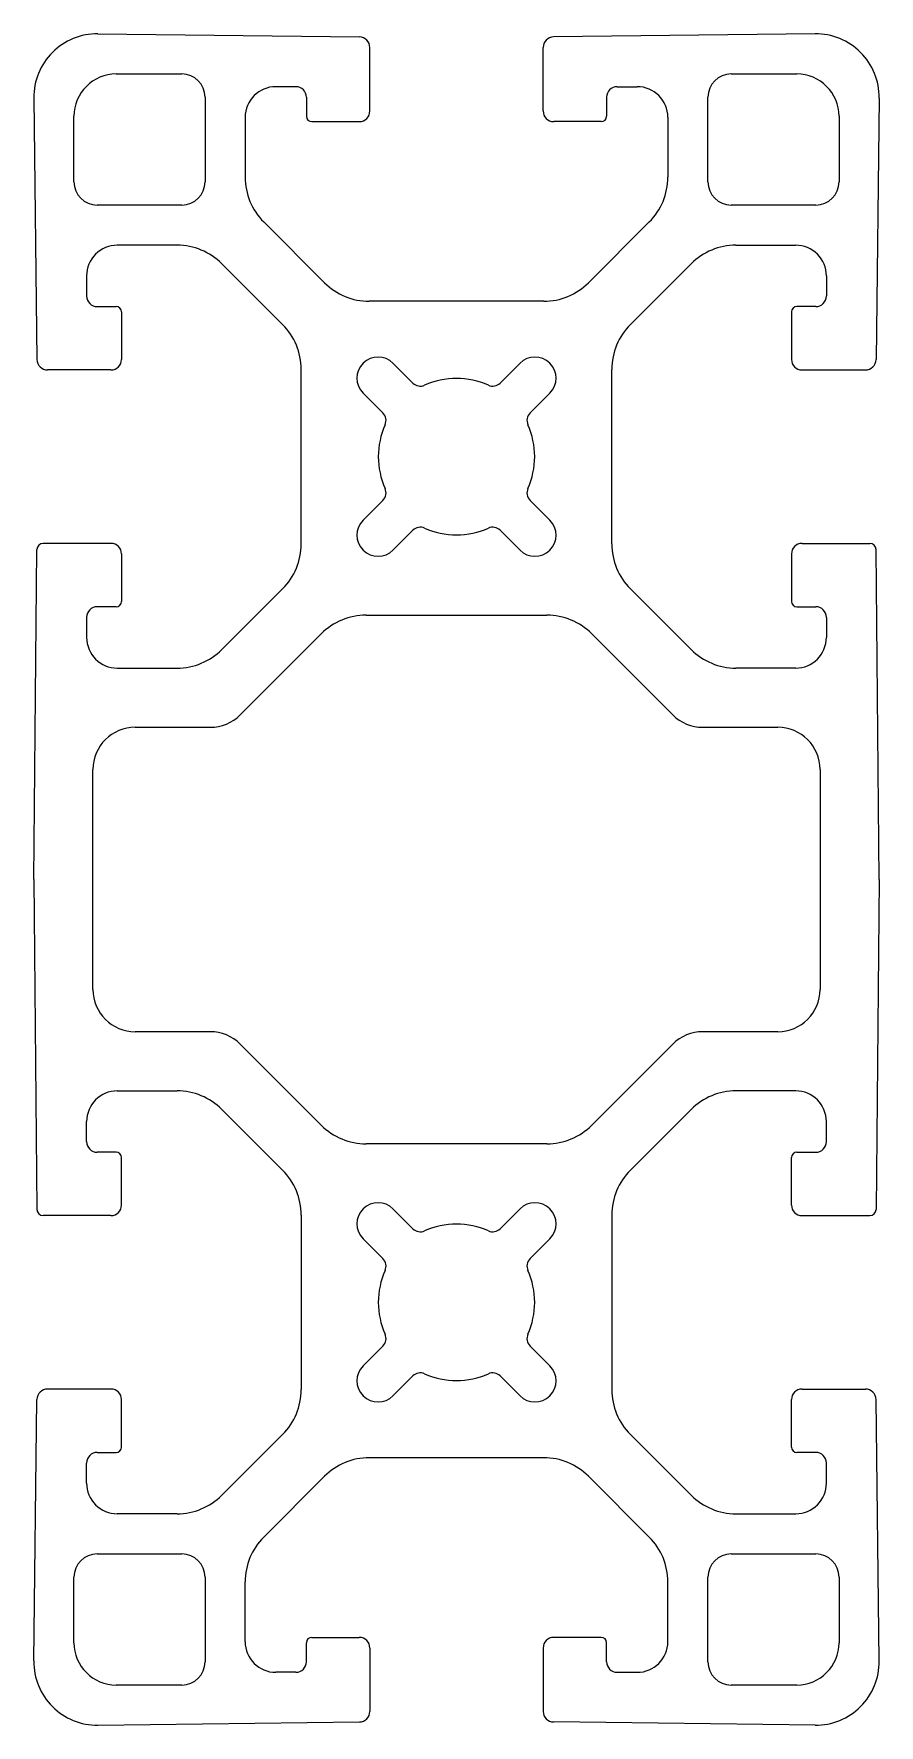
# Model space of a CAD drawing. Extents: x 2572.5 to 2612.5, y 1398.9 to 1478.9.
import ezdxf

# ---------------------------------------------------------------- set-up
doc = ezdxf.new("R2010")
doc.units = 0
doc.layers.get('0').update_dxf_attribs({"linetype": 'CONTINUOUS'})

msp = doc.modelspace()

# ---------------------------------------------------------------- linework, layer by layer
for p, q in [((2575.585, 1478.872), (2587.955, 1478.722)), ((2609.513, 1478.872), (2597.143, 1478.722)), ((2588.449, 1475.222), (2588.449, 1478.222)), ((2596.649, 1475.222), (2596.649, 1478.222)), ((2576.449, 1476.972), (2579.549, 1476.972)), ((2605.549, 1476.972), (2608.649, 1476.972)), ((2584.949, 1476.372), (2583.999, 1476.372)), ((2600.149, 1476.372), (2601.099, 1476.372)), ((2572.549, 1475.836), (2572.699, 1463.466)), ((2580.649, 1475.872), (2580.649, 1471.872)), ((2585.449, 1475.873), (2585.449, 1474.972)), ((2599.649, 1475.873), (2599.649, 1474.972)), ((2604.449, 1471.872), (2604.449, 1475.872)), ((2612.549, 1475.836), (2612.399, 1463.466)), ((2574.449, 1471.872), (2574.449, 1474.972)), ((2582.549, 1474.923), (2582.549, 1472.096)), ((2585.699, 1474.722), (2587.949, 1474.722)), ((2599.399, 1474.722), (2597.149, 1474.722)), ((2602.549, 1474.923), (2602.549, 1472.096)), ((2610.649, 1474.972), (2610.649, 1471.872)), ((2579.549, 1470.772), (2575.549, 1470.772)), ((2609.549, 1470.772), (2605.549, 1470.772)), ((2583.427, 1469.974), (2586.3, 1467.101)), ((2601.671, 1469.974), (2598.798, 1467.101)), ((2579.328, 1468.872), (2576.5, 1468.872)), ((2605.77, 1468.872), (2608.598, 1468.872)), ((2575.049, 1467.422), (2575.049, 1466.472)), ((2584.32, 1465.121), (2581.448, 1467.993)), ((2600.778, 1465.121), (2603.65, 1467.993)), ((2610.049, 1467.422), (2610.049, 1466.472)), ((2575.548, 1465.972), (2576.449, 1465.972)), ((2576.699, 1465.722), (2576.699, 1463.472)), ((2596.676, 1466.222), (2588.422, 1466.222)), ((2608.399, 1465.722), (2608.399, 1463.472)), ((2609.55, 1465.972), (2608.649, 1465.972)), ((2589.544, 1463.291), (2590.482, 1462.353)), ((2594.616, 1462.353), (2595.554, 1463.291)), ((2576.199, 1462.972), (2573.199, 1462.972)), ((2585.199, 1454.744), (2585.199, 1462.999)), ((2599.899, 1454.744), (2599.899, 1462.999)), ((2608.899, 1462.972), (2611.899, 1462.972)), ((2589.068, 1460.939), (2588.13, 1461.877)), ((2596.968, 1461.877), (2596.03, 1460.939)), ((2588.13, 1455.867), (2589.068, 1456.805)), ((2596.03, 1456.805), (2596.968, 1455.867)), ((2590.482, 1455.391), (2589.544, 1454.452)), ((2595.554, 1454.452), (2594.616, 1455.391)), ((2572.549, 1438.872), (2572.699, 1454.475)), ((2576.199, 1454.772), (2572.999, 1454.772)), ((2608.899, 1454.772), (2612.099, 1454.772)), ((2612.549, 1438.872), (2612.399, 1454.475)), ((2576.699, 1454.272), (2576.699, 1452.022)), ((2608.399, 1454.272), (2608.399, 1452.022)), ((2581.448, 1449.751), (2584.32, 1452.623)), ((2603.65, 1449.751), (2600.778, 1452.623)), ((2575.049, 1451.272), (2575.049, 1450.322)), ((2576.449, 1451.772), (2575.549, 1451.772)), ((2588.272, 1451.372), (2596.826, 1451.372)), ((2608.649, 1451.772), (2609.549, 1451.772)), ((2610.049, 1451.272), (2610.049, 1450.322)), ((2582.315, 1446.658), (2586.15, 1450.493)), ((2598.948, 1450.493), (2602.783, 1446.658)), ((2576.499, 1448.872), (2579.326, 1448.872)), ((2608.599, 1448.872), (2605.772, 1448.872)), ((2577.349, 1446.072), (2580.9, 1446.072)), ((2604.198, 1446.072), (2607.749, 1446.072)), ((2575.349, 1433.672), (2575.349, 1444.072)), ((2609.749, 1444.072), (2609.749, 1433.672)), ((2572.549, 1438.872), (2572.699, 1423.269)), ((2612.549, 1438.872), (2612.399, 1423.269)), ((2580.9, 1431.672), (2577.349, 1431.672)), ((2607.749, 1431.672), (2604.198, 1431.672)), ((2586.15, 1427.251), (2582.315, 1431.086)), ((2602.783, 1431.086), (2598.948, 1427.251)), ((2576.499, 1428.872), (2579.326, 1428.872)), ((2608.599, 1428.872), (2605.772, 1428.872)), ((2575.049, 1426.472), (2575.049, 1427.422)), ((2581.448, 1427.993), (2584.32, 1425.121)), ((2603.65, 1427.993), (2600.778, 1425.121)), ((2610.049, 1426.472), (2610.049, 1427.422)), ((2576.449, 1425.972), (2575.549, 1425.972)), ((2576.699, 1423.472), (2576.699, 1425.722)), ((2596.826, 1426.372), (2588.272, 1426.372)), ((2608.399, 1423.472), (2608.399, 1425.722)), ((2608.649, 1425.972), (2609.549, 1425.972)), ((2589.544, 1423.291), (2590.482, 1422.353)), ((2594.616, 1422.353), (2595.554, 1423.291)), ((2576.199, 1422.972), (2572.999, 1422.972)), ((2585.199, 1422.999), (2585.199, 1414.744)), ((2599.899, 1422.999), (2599.899, 1414.744)), ((2608.899, 1422.972), (2612.099, 1422.972)), ((2589.068, 1420.939), (2588.13, 1421.877)), ((2596.968, 1421.877), (2596.03, 1420.939)), ((2588.13, 1415.867), (2589.068, 1416.805)), ((2596.03, 1416.805), (2596.968, 1415.867)), ((2590.482, 1415.391), (2589.544, 1414.452)), ((2595.554, 1414.452), (2594.616, 1415.391)), ((2576.199, 1414.772), (2573.199, 1414.772)), ((2608.899, 1414.772), (2611.899, 1414.772)), ((2572.549, 1401.908), (2572.699, 1414.278)), ((2576.699, 1412.022), (2576.699, 1414.272)), ((2608.399, 1412.022), (2608.399, 1414.272)), ((2612.549, 1401.908), (2612.399, 1414.278)), ((2584.32, 1412.623), (2581.448, 1409.751)), ((2600.778, 1412.623), (2603.65, 1409.751)), ((2575.049, 1410.322), (2575.049, 1411.272)), ((2575.548, 1411.772), (2576.449, 1411.772)), ((2596.676, 1411.522), (2588.422, 1411.522)), ((2609.55, 1411.772), (2608.649, 1411.772)), ((2610.049, 1410.322), (2610.049, 1411.272)), ((2583.427, 1407.77), (2586.3, 1410.643)), ((2601.671, 1407.77), (2598.798, 1410.643)), ((2579.328, 1408.872), (2576.5, 1408.872)), ((2605.77, 1408.872), (2608.598, 1408.872)), ((2575.549, 1406.972), (2579.549, 1406.972)), ((2605.549, 1406.972), (2609.549, 1406.972)), ((2574.449, 1402.772), (2574.449, 1405.872)), ((2580.649, 1405.872), (2580.649, 1401.872)), ((2582.549, 1402.821), (2582.549, 1405.648)), ((2602.549, 1402.821), (2602.549, 1405.648)), ((2604.449, 1401.872), (2604.449, 1405.872)), ((2610.649, 1405.872), (2610.649, 1402.772)), ((2585.449, 1401.871), (2585.449, 1402.772)), ((2585.699, 1403.022), (2587.949, 1403.022)), ((2588.449, 1402.522), (2588.449, 1399.522)), ((2596.649, 1402.522), (2596.649, 1399.522)), ((2599.399, 1403.022), (2597.149, 1403.022)), ((2599.649, 1401.871), (2599.649, 1402.772)), ((2584.949, 1401.372), (2583.999, 1401.372)), ((2600.149, 1401.372), (2601.099, 1401.372)), ((2579.549, 1400.772), (2576.449, 1400.772)), ((2608.649, 1400.772), (2605.549, 1400.772)), ((2575.585, 1398.872), (2587.955, 1399.022)), ((2609.513, 1398.872), (2597.143, 1399.022))]:
    msp.add_line(p, q)
for centre, radius, start, end in [((2575.549, 1475.872), 3, 89.30609, 180.69391), ((2587.949, 1478.222), 0.5, 0, 89.30609), ((2597.149, 1478.222), 0.5, 90.69391, 180), ((2609.549, 1475.872), 3, 359.30609, 90.69391), ((2576.449, 1474.972), 2, 90.00002, 180), ((2579.549, 1475.872), 1.1, 0.00002, 90), ((2605.549, 1475.872), 1.1, 90, 179.99998), ((2608.649, 1474.972), 2, 0, 89.99998), ((2583.999, 1474.922), 1.45, 89.99991, 179.96828), ((2584.949, 1475.872), 0.5, 0.08356, 90), ((2600.149, 1475.872), 0.5, 90, 179.91644), ((2601.099, 1474.922), 1.45, 0.03172, 90.00009), ((2587.949, 1475.222), 0.5, 270, 0), ((2597.149, 1475.222), 0.5, 180, 270), ((2585.699, 1474.972), 0.25, 180, 270), ((2599.399, 1474.972), 0.25, 270, 360), ((2585.549, 1472.094), 3, 179.97795, 224.98442), ((2599.549, 1472.094), 3, 315.01558, 0.02205), ((2575.549, 1471.872), 1.1, 180.00001, 270), ((2579.549, 1471.872), 1.1, 270, 0), ((2605.549, 1471.872), 1.1, 180, 270), ((2609.549, 1471.872), 1.1, 270, 359.99999), ((2576.499, 1467.422), 1.45, 89.94495, 179.99997), ((2579.326, 1465.872), 3, 44.99998, 89.96173), ((2605.772, 1465.872), 3, 90.03827, 135.00002), ((2608.599, 1467.422), 1.45, 0, 90.05505), ((2575.549, 1466.472), 0.5, 180, 269.91644), ((2588.422, 1469.222), 3, 225, 270), ((2596.676, 1469.222), 3, 270, 315), ((2609.549, 1466.472), 0.5, 270.08356, 360), ((2576.449, 1465.722), 0.25, 0, 90), ((2608.649, 1465.722), 0.25, 90, 180), ((2582.199, 1462.999), 3, 0, 44.99999), ((2602.899, 1462.999), 3, 135.00001, 180), ((2573.199, 1463.472), 0.5, 180.69391, 270), ((2576.199, 1463.472), 0.5, 270, 0), ((2588.837, 1462.584), 1, 45, 224.99997), ((2596.261, 1462.584), 1, 315, 135), ((2608.899, 1463.472), 0.5, 180, 270), ((2611.899, 1463.472), 0.5, 270, 359.30609), ((2592.549, 1458.872), 3.7, 65.92484, 114.07516), ((2590.836, 1462.707), 0.5, 225.00001, 294.07516), ((2594.262, 1462.707), 0.5, 245.92484, 314.99999), ((2588.714, 1460.585), 0.5, 335.92482, 45.00002), ((2596.384, 1460.585), 0.5, 134.99998, 204.07518), ((2592.549, 1458.872), 3.7, 155.92482, 204.07517), ((2592.549, 1458.872), 3.7, 335.92483, 24.07518), ((2588.714, 1457.159), 0.5, 314.99998, 24.07517), ((2596.384, 1457.159), 0.5, 155.92483, 225.00002), ((2588.837, 1455.16), 1, 135, 314.99999), ((2590.836, 1455.037), 0.5, 65.92483, 135.00001), ((2592.549, 1458.872), 3.7, 245.92483, 294.07517), ((2594.262, 1455.037), 0.5, 44.99999, 114.07517), ((2596.261, 1455.16), 1, 225, 45), ((2572.999, 1454.472), 0.3, 90, 179.44915), ((2576.199, 1454.272), 0.5, 0, 90), ((2582.199, 1454.744), 3, 315.00001, 0), ((2602.899, 1454.744), 3, 180, 224.99999), ((2608.899, 1454.272), 0.5, 90, 180), ((2612.099, 1454.472), 0.3, 0.55085, 90), ((2576.449, 1452.022), 0.25, 270.00003, 0), ((2608.649, 1452.022), 0.25, 180, 269.99997), ((2575.549, 1451.272), 0.5, 90, 179.99996), ((2588.272, 1448.372), 3, 90, 135), ((2596.826, 1448.372), 3, 45, 90), ((2609.549, 1451.272), 0.5, 0, 90), ((2576.499, 1450.322), 1.45, 180, 270), ((2579.326, 1451.872), 3, 270, 315), ((2605.772, 1451.872), 3, 224.99999, 270), ((2608.599, 1450.322), 1.45, 270, 360), ((2580.9, 1448.072), 2, 270, 315), ((2604.198, 1448.072), 2, 225.00001, 270), ((2577.349, 1444.072), 2, 90, 180), ((2607.749, 1444.072), 2, 0, 89.99999), ((2577.349, 1433.672), 2, 180, 270), ((2607.749, 1433.672), 2, 270, 0), ((2580.9, 1429.672), 2, 45.00001, 90), ((2604.198, 1429.672), 2, 90, 135), ((2576.499, 1427.422), 1.45, 90, 180), ((2579.326, 1425.872), 3, 44.99999, 90), ((2605.772, 1425.872), 3, 90, 135), ((2608.599, 1427.422), 1.45, 0, 90), ((2588.272, 1429.372), 3, 225, 270), ((2596.826, 1429.372), 3, 270, 315), ((2575.549, 1426.472), 0.5, 180, 270), ((2609.549, 1426.472), 0.5, 270, 359.99996), ((2576.449, 1425.722), 0.25, 0, 89.99997), ((2608.649, 1425.722), 0.25, 90.00003, 180), ((2582.199, 1422.999), 3, 360, 44.99999), ((2602.899, 1422.999), 3, 135.00001, 180), ((2572.999, 1423.272), 0.3, 180.55085, 270), ((2576.199, 1423.472), 0.5, 270, 0), ((2588.837, 1422.584), 1, 45, 225), ((2596.261, 1422.584), 1, 315, 134.99999), ((2608.899, 1423.472), 0.5, 180, 270), ((2612.099, 1423.272), 0.3, 270, 359.44915), ((2592.549, 1418.872), 3.7, 65.92483, 114.07517), ((2590.836, 1422.707), 0.5, 224.99999, 294.07517), ((2594.262, 1422.707), 0.5, 245.92483, 315.00001), ((2588.714, 1420.585), 0.5, 335.92483, 45.00002), ((2596.384, 1420.585), 0.5, 134.99998, 204.07517), ((2592.549, 1418.872), 3.7, 155.92483, 204.07518), ((2592.549, 1418.872), 3.7, 335.92482, 24.07517), ((2588.714, 1417.159), 0.5, 314.99998, 24.07518), ((2596.384, 1417.159), 0.5, 155.92482, 225.00002), ((2588.837, 1415.16), 1, 135, 315), ((2590.836, 1415.037), 0.5, 65.92484, 134.99999), ((2592.549, 1418.872), 3.7, 245.92484, 294.07516), ((2594.262, 1415.037), 0.5, 45.00001, 114.07516), ((2596.261, 1415.16), 1, 225, 44.99997), ((2573.199, 1414.272), 0.5, 90, 179.30609), ((2576.199, 1414.272), 0.5, 0, 90), ((2582.199, 1414.744), 3, 315.00001, 360), ((2602.899, 1414.744), 3, 180, 224.99999), ((2608.899, 1414.272), 0.5, 90, 180), ((2611.899, 1414.272), 0.5, 0.69391, 90), ((2576.449, 1412.022), 0.25, 270, 0), ((2608.649, 1412.022), 0.25, 180, 270), ((2575.549, 1411.272), 0.5, 90.08356, 180), ((2588.422, 1408.522), 3, 90, 135), ((2596.676, 1408.522), 3, 45, 90), ((2609.549, 1411.272), 0.5, 0, 89.91644), ((2576.499, 1410.322), 1.45, 180, 270.05505), ((2579.326, 1411.872), 3, 270.03827, 315.00002), ((2605.772, 1411.872), 3, 224.99998, 269.96173), ((2608.599, 1410.322), 1.45, 269.94495, 359.99997), ((2585.549, 1405.649), 3, 135.01558, 180.02205), ((2599.549, 1405.649), 3, 359.97795, 44.98442), ((2575.549, 1405.872), 1.1, 90, 179.99999), ((2579.549, 1405.872), 1.1, 0, 90), ((2605.549, 1405.872), 1.1, 90, 180), ((2609.549, 1405.872), 1.1, 0.00001, 90), ((2576.449, 1402.772), 2, 180, 269.99998), ((2583.999, 1402.822), 1.45, 180.03172, 270.00009), ((2585.699, 1402.772), 0.25, 90, 180), ((2587.949, 1402.522), 0.5, 0, 90), ((2597.149, 1402.522), 0.5, 90, 180), ((2599.399, 1402.772), 0.25, 0, 90), ((2601.099, 1402.822), 1.45, 269.99991, 359.96828), ((2608.649, 1402.772), 2, 270.00002, 0), ((2575.549, 1401.872), 3, 179.30609, 270.69391), ((2579.549, 1401.872), 1.1, 270, 359.99998), ((2584.949, 1401.872), 0.5, 270, 359.91644), ((2600.149, 1401.872), 0.5, 180.08356, 270), ((2605.549, 1401.872), 1.1, 180.00002, 270), ((2609.549, 1401.872), 3, 269.30609, 0.69391), ((2587.949, 1399.522), 0.5, 270.69391, 360), ((2597.149, 1399.522), 0.5, 180, 269.30609)]:
    msp.add_arc(centre, radius, start, end)

doc.saveas('drawing.dxf')
